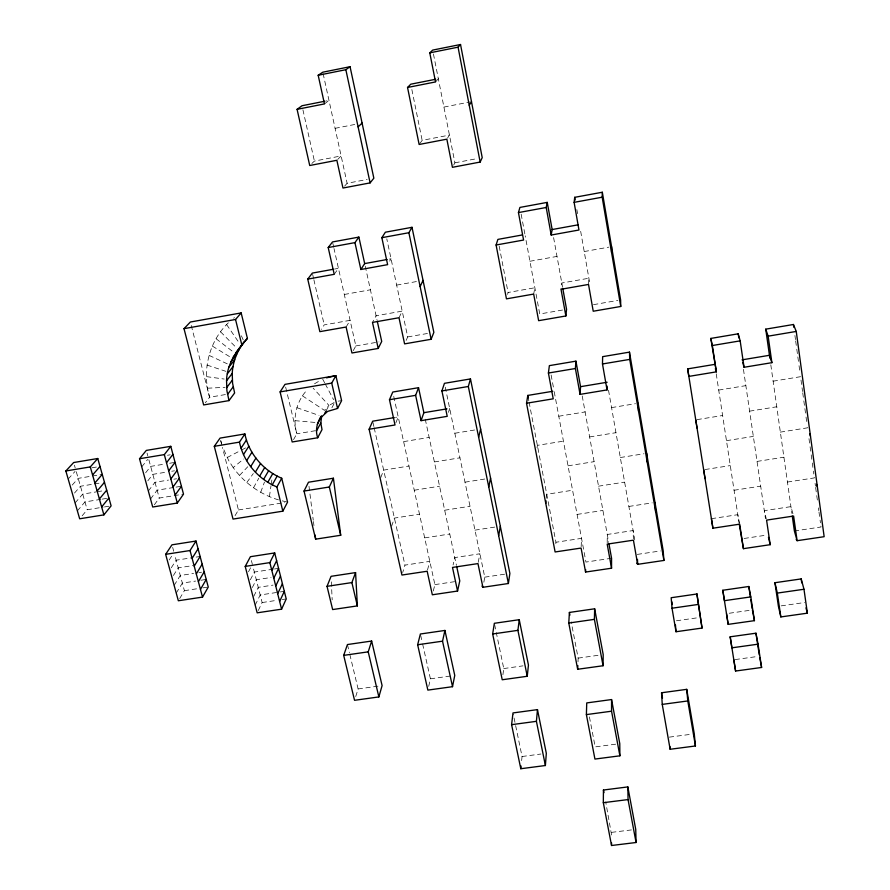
<?xml version="1.0" encoding="UTF-8"?>
<svg xmlns="http://www.w3.org/2000/svg" width="890" height="890" viewBox="0 0 890 890"><rect width="100%" height="100%" fill="white"/><g stroke="black" fill="none" stroke-linecap="round" stroke-linejoin="round"><path stroke-width="0.67" stroke-dasharray="4.45 3.34" d="M611.564 834.987L605.723 801.935M607.202 542.744L607.269 534.467L633.113 530.551L633.38 538.795M577.999 661.837L578.155 658.122L571.202 621.843M581.159 546.671L581.537 538.361L555.939 542.244L555.738 544.68M588.524 284.444L588.891 278.236L561.812 283.009L561.023 289.272M293.522 439.638L296.859 433.775C292.499 418.968 296.059 402.135 306.483 390.666M228.341 322.825C208.683 341.571 201.707 371.464 209.617 397.252L205.345 402.736M521.64 760.572L522.063 756.5L513.285 714.303M546.338 498.189L546.749 494.284L572.582 490.245M537.048 447.77L537.371 445.356L563.437 441.151M502.906 674.776L503.762 668.546L496.297 632.612M269.425 496.553L271.005 485.74M271.205 484.382L271.995 478.976M483.837 582.227L484.761 577.165L445 385.96M533.666 294.078L534.868 287.759L508.068 292.487L507.422 295.035M478.208 562.369L479.899 553.769L454.79 557.574L453.077 564.961M428.713 686.346L430.426 678.825L422.45 643.225M433.297 590.971L434.899 584.608L393.347 394.648M427.489 570.012L429.814 561.356L404.95 565.128L402.692 572.559M448.438 412.37L449.661 408.41M355.733 696.525L358.114 688.96L349.714 653.972M391.622 526.246L394.404 518.091L419.49 514.164M260.737 492.237L264.452 482.113M380.764 477.585L383.657 470.12L408.955 466.037M395.939 422.683L398.219 416.943L395.538 417.388M406.151 340.392L407.709 336.921L386.794 238.854M258.267 610.54L262.138 602.541L253.038 566.952M398.998 317.741L402.213 311.144L376.092 315.75L372.487 322.403M255.185 605.144L260.203 594.965L278.959 592.139M253.761 596.322L258.256 587.356L273.019 585.119M252.348 587.5L256.298 579.724L271.083 577.477M250.357 579.779L254.34 572.07L273.185 569.188M248.51 571.747L251.091 566.852M331.914 407.72L334.284 403.259M325.963 411.08L328.989 405.473L334.874 402.147M353.241 350.638L355.833 345.932L334.006 248.544M253.55 487.687L258.801 478.219M453.666 165.062L454.912 162.826L432.952 51.464M389.675 261.137L391.044 258.79L388.407 259.268M235.06 515.655L238.453 509.948L222.444 447.414M346.099 327.031L350.093 320.333L324.227 324.895L321.312 329.389M179.691 598.525L184.408 590.682L174.752 555.082M176.242 593.085L182.35 583.095L195.622 581.07M174.14 585.386L180.292 575.485L193.575 573.449M173.405 575.485L178.211 567.853L192.852 565.595M447.503 138.139L449.439 135.091L422.149 140.353L419.134 144.48M171.292 567.753L176.142 560.199L190.794 557.93M169.178 559.999L172.66 554.659M334.228 274.32L338.445 268.346L334.529 269.058M246.853 482.447L253.294 473.558M154.359 504.775L159.266 498.066L183.518 494.139M150.532 499.034L157.13 490.19L174.674 487.331M148.352 491.024L154.982 482.28L168.499 480.077M147.818 480.834L152.835 474.348L166.363 472.134M145.626 472.801L150.666 466.393L164.216 464.157M141.744 466.849L147.662 459.463M82.18 515.766L87.209 509.736L103.14 507.155M77.386 510.882L84.962 501.938L100.926 499.334M75.094 502.95L82.714 494.106L96.031 491.925M435.533 81.936L438.336 78.732M344.619 186.132L347.111 183.273L367.17 179.469M74.493 493.049L80.467 486.252L101.805 482.736M72.201 485.095L78.198 478.364L102.239 474.392M68.174 479.009L75.072 471.411M239.566 475.394L247.754 466.749M337.722 159.421L341.137 155.939L314.404 161.09L309.731 165.507M233.636 318.242L234.459 317.53M278.514 499.88C260.37 494.495 244.205 482.925 233.169 467.561L243.593 459.051M324.472 103.919L328.989 100.403L326.285 100.937M314.537 383.779L320.311 380.397M227.172 457.538L240.422 450.607M241.635 449.984L246.452 447.459M335.096 128.316L355.332 124.366M443.921 107.067L470.176 101.938M454.912 162.826L476.751 158.687M344.297 294.468L370.407 289.795M396.662 285.1L417.766 281.329M529.928 261.26L557.007 256.42M584.218 251.547L608.838 247.142M355.833 345.932L378.984 341.905M407.709 336.921L428.624 333.283M562.547 310.031L539.752 313.981L525.2 235.828M593.519 304.647L617.905 300.408M225.404 394.559L209.617 397.252L190.716 323.348M91.982 467.795L97.333 466.905M167.498 455.257L170.213 454.812M315.394 430.704L296.859 433.775L285.634 387.028M169.645 463.256L173.706 462.589M171.77 471.244L174.484 470.799M97.366 491.703L104.03 490.624M173.895 479.187L176.598 478.753M403.615 441.618L429.158 437.435M454.834 433.241L475.193 429.903M558.798 416.231L585.119 411.925M611.564 407.598L635.493 403.693M718.72 390.076L745.853 385.637M773.132 381.176L800.544 376.693L802.558 391.489M102.25 499.123L108.903 498.033M176.02 487.119L181.415 486.24M104.475 506.944L111.117 505.865M434.387 461.943L459.941 457.827M589.636 436.934L615.969 432.685M697.093 419.613L722.613 415.508M749.625 411.158L776.759 406.786M238.453 509.948L284.845 502.55M414.251 490.223L439.56 486.207M465.003 482.169L485.184 478.965M568.031 465.815L594.108 461.676M620.319 457.527L644.026 453.755M726.474 440.672L753.352 436.411M780.363 432.128L807.508 427.823L807.141 425.131M444.689 510.226L470.02 506.265M598.536 486.185L624.624 482.113M705.002 469.542L730.29 465.592M757.034 461.421L783.923 457.215M196.123 557.096L200.117 556.472M198.893 572.626L201.541 572.214M424.675 537.883L449.762 534.011M474.982 530.14L494.985 527.058M577.087 514.42L602.919 510.448M628.896 506.443L652.248 502.85M734.061 490.257L760.683 486.163M787.439 482.046L814.339 477.908L813.415 471.144M200.929 580.247L206.235 579.435M274.532 568.977L278.57 568.365M184.408 590.682L197.658 588.657M202.965 587.856L208.26 587.044M711.433 518.681L737.799 514.687L739.412 522.819M280.305 591.928L284.322 591.327M262.138 602.541L276.857 600.338M282.208 599.537L286.224 598.937M434.899 584.608L454.534 581.682M484.761 577.165L504.586 574.206M611.564 558.253L585.954 562.068L554.103 391.066M637.296 554.403L660.436 550.955M744.14 538.461L766.557 535.124M794.381 530.963L821.025 526.991L820.091 520.172M338.178 401.156L341.615 400.656M676.456 620.775L698.049 617.705M729.233 613.255L751.027 610.151M781.153 605.868L804.538 602.53M358.114 688.96L379.44 685.968M430.426 678.825L450.696 675.977M503.762 668.546L522.964 665.854M578.155 658.122L599.237 655.162M735.173 659.568L758.124 656.397M522.063 756.5L540.931 754.019M615.68 744.185L595.176 746.888L589.302 716.25M669.325 737.131L691.652 734.206M611.564 832.361L631.711 829.881M207.559 388.218L225.092 387.306M294.979 420.659L315.372 422.472M206.502 376.637L224.18 379.051M282.23 500.859L287.57 502.116M207.059 365.078L225.938 371.341M296.871 407.687L319.043 415.441M209.117 355.41L228.029 364.177M212.41 346.132L230.009 356.89M302.444 395.85L324.45 410.357L328.989 405.473L313.135 388.129M216.092 338.756L233.391 352.028M220.598 331.859L236.851 348.213M226.661 324.65L238.976 342.617M233.169 467.561L228.763 460.675L222.567 446.88M322.714 379.173L324.627 382.8M325.273 384.002L333.594 399.721M241.401 335.797L243.615 340.814M74.415 465.181L75.172 467.817M76.306 471.778L87.209 509.736M792.946 513.697L790.932 506.632L764.299 510.671L766.257 518.77M220.764 440.684L221.465 443.276M147.05 453.077L147.773 455.747M148.864 459.741L159.266 498.066M172.66 547.383L173.706 551.244M220.742 440.761L222.111 446.079M251.392 560.544L252.382 564.394M347.445 644.549L349.392 652.626M312.646 274.409L313.558 278.392M313.87 279.727L324.227 324.895M302.911 109.793L314.404 161.09M332.827 243.27L333.717 247.231M372.988 422.505L373.878 426.477M374.178 427.801L404.95 565.128M420.67 635.315L422.149 641.913M323.103 73.525L347.111 183.273M365.245 266.199L376.971 319.799M425.264 419.201L456.448 565.35M494.629 624.624L496.019 631.277M411.859 89.545L422.149 140.353M499.19 246.207L508.068 292.487M528.315 398.13L528.838 400.823M529.094 402.18L555.939 542.244M521.162 214.19L524.944 234.482M551.121 375.002L553.858 389.72M553.602 237.608L562.524 286.958M582.227 395.972L608.693 542.388M576.865 209.595L577.577 213.678M580.669 231.322L589.814 283.521M608.526 390.265L634.737 539.83M716.239 373.845L739.034 522.741M743.45 369.35L765.489 518.748M770.807 364.833L791.889 513.385M794.926 335.486L795.482 339.602M795.671 340.981L796.606 347.845M796.795 349.214L798.853 364.333M799.042 365.701L799.977 372.565M802.736 392.835L803.659 399.566M803.837 400.912L805.862 415.708M806.04 417.054L806.952 423.785M808.988 438.648L809.911 445.423M810.089 446.769L811.013 453.544M811.202 454.89L812.125 461.665M812.303 463.011L813.226 469.786M815.073 483.359L815.451 486.085M815.64 487.453L816.564 494.273M816.753 495.63L817.676 502.45M818.422 507.901L818.789 510.626M818.978 511.995L819.913 518.814M308.997 486.296L313.258 520.183M313.436 521.54L313.947 525.601M331.336 581.86L332.181 599.871"/><path stroke-width="1.33" d="M552.79 391.277L527.803 395.427L526.524 403.237L555.115 551.967L581.092 548.062L585.576 572.059L611.552 568.209L611.564 558.253L608.938 543.712M611.552 845.5L603.32 802.691L603.442 790.02L627.839 786.916L635.738 829.391L636.072 842.507L611.552 845.5L611.552 842.875M619.885 755.821L611.552 711.21L611.564 699.551L586.744 702.922L586.388 714.603L594.932 759.07L619.885 755.821L619.774 743.651L611.564 699.551M611.552 252.415L611.564 246.652M226.549 380.798L226.917 390.766L228.997 400.611L203.643 404.939L184.008 328.666L190.371 322.013L241.157 312.924L247.42 338.434C236.662 350.193 226.805 364.188 226.549 380.798L232.223 373.422C232.891 360.428 238.32 347.756 247.42 338.434M232.223 373.422L232.579 383.256L234.615 392.98L228.997 400.611M526.524 403.237L553.224 398.82L548.407 373.043L549.375 365.634L575.941 361.151L575.385 368.516L580.069 394.381L607.047 389.92L607.08 386.093M603.064 665.742L603.198 654.606L594.654 608.793L569.4 612.442L568.777 623.044L577.666 669.269L603.064 665.742L594.398 619.362L594.654 608.793M607.047 389.92L602.486 363.966L602.641 356.656L629.475 352.128L663.161 550.554L663.907 560.444L637.663 564.338L636.75 563.125M565.862 315.972L561.023 289.272L588.524 284.444L593.23 311.233L620.742 306.472L602.174 197.202L602.33 192.24L574.706 197.324L574.117 202.353L578.967 230.009L551.199 235.038L546.204 207.481L547.239 202.386L519.905 207.426L518.447 212.588L523.576 240.044L496.097 245.017L506.455 298.862L533.666 294.078L538.639 320.678L565.862 315.972L566.563 309.331L562.758 288.271M585.576 572.059L585.665 569.567M577.666 669.269L577.832 665.553M320.155 418.255L327.598 411.414L337.566 408.443L341.615 400.656L335.875 375.658L285 384.358L280.105 391.9L292.187 441.974L317.708 437.758C315.004 430.371 317.085 422.305 321.379 415.997M317.708 437.758L322.013 429.603L320.812 422.961L321.646 416.353L317.318 424.341M580.069 394.381L580.547 386.672L575.941 361.151M545.392 765.522L546.315 753.307L537.471 709.619L512.996 712.935L511.594 724.671L520.795 768.726L545.392 765.522L536.414 721.334L537.471 709.619M520.795 768.726L521.073 766.012M527.247 676.278L528.449 665.086L519.248 619.696L494.351 623.3L492.659 633.98L502.227 679.76L527.247 676.278L517.913 630.354L519.248 619.696M545.781 503.395L546.059 500.792M481.98 586.098L482.914 587.289L508.39 583.506L509.881 573.427L470.476 378.929L444.444 383.323L441.907 390.921L447.225 416.342L421.059 420.67L415.63 395.338L418.545 387.684L392.768 392.034L389.475 399.721L395.026 424.975L369.116 429.258L401.946 575.04L427.167 571.247L432.34 594.787L457.56 591.049L459.774 580.903L456.726 566.641M551.199 235.038L552.145 229.542L547.239 202.386M498.678 535.724L500.325 526.235M452.521 686.68L454.757 675.41L444.922 630.443L420.38 634.003L417.644 644.749L427.856 690.106L452.521 686.68L442.53 641.178L444.922 630.443M488.766 486.986L490.568 478.108M478.653 437.246L480.622 429.024M508.39 583.506L468.329 386.483L470.476 378.929M378.862 696.926L382.099 685.6L371.642 641.045L347.445 644.549L343.696 655.374L354.543 700.308L378.862 696.926L368.226 651.847L371.642 641.045M496.097 245.017L497.888 239.399L522.241 234.971M421.059 420.67L423.874 412.682L418.545 387.684M357.38 605.901L351.884 582.583L355.577 572.604L331.069 576.319L327.031 586.332L332.649 609.561L357.38 605.901L355.577 572.604M333.227 269.292L312.346 273.085L307.74 279.115L319.855 331.647L346.099 327.031L351.951 352.985L378.205 348.446L372.487 322.403L398.998 317.741L404.594 343.874L431.127 339.279L433.853 332.382L412.003 227.306L385.37 232.212L381.843 237.686L387.628 264.653L360.862 269.503L354.954 242.625L358.881 237.096L364.678 263.585L360.862 269.503M369.116 429.258L372.688 421.181L394.192 417.621M281.585 609.183L286.224 598.937L274.699 552.935L250.413 556.695L245.217 566.407L257.166 612.821L281.585 609.183L269.848 562.614L274.699 552.935M279.638 601.484L284.322 591.327M340.714 535.268L329.322 486.997L333.416 478.208L308.485 482.224L304.035 491.058L315.65 539.162L340.714 535.268L333.416 478.208M480.155 162.058L482.213 157.641L460.531 44.5L432.685 50.096L429.781 52.855L435.533 81.936L407.542 87.476L419.134 144.48L446.847 139.163L452.42 167.309L480.155 162.058L458.061 47.17L460.531 44.5M277.691 593.764L282.408 583.695M420.125 286.558L423.039 280.383M275.744 586.009L280.495 576.041M273.786 578.244L278.57 568.365M271.817 570.446L276.634 560.655M378.205 348.446L381.71 341.437L377.271 321.156M282.842 511.172L287.57 502.116L281.718 478.242C263.329 470.465 248.822 453.655 244.884 433.953L220.064 438.103L214.301 446.313L233.024 519.081L282.842 511.172L276.879 487.008L281.718 478.242M316.484 431.027L320.812 422.961M324.761 413.316L325.963 411.08M337.566 408.443L331.725 383.101L335.875 375.658L326.563 377.849M244.884 433.953L239.466 442.13C243.17 460.397 255.808 476.272 272.251 484.816L277.157 476.083M267.812 482.269L272.785 473.569M202.519 597.101L208.26 587.044L196.011 541.042L171.959 544.825L165.651 554.337L178.345 600.761L202.519 597.101L190.037 550.532L196.011 541.042M431.127 339.279L408.877 232.724L412.003 227.306M200.45 589.402L206.235 579.435M263.585 479.387L268.624 470.732M198.381 581.682L204.199 571.814M259.602 476.183L264.697 467.573M196.301 573.928L202.163 564.149M255.374 472.112L260.536 463.557M194.22 566.151L200.117 556.472M250.702 466.605L255.931 458.116M192.129 558.353L198.07 548.774M246.641 460.664L251.937 452.242M469.23 105.242L471.489 101.683M243.515 454.534L248.866 446.202M241.079 448.159L246.463 439.916M177.31 503.05L183.518 494.139L170.791 446.324L146.327 450.407L139.519 458.739L152.713 507.011L177.31 503.05L164.327 454.612L170.791 446.324M175.163 495.04L181.415 486.24M173.005 487.008L179.302 478.308M170.847 478.954L177.188 470.354M227.529 394.437L233.18 386.883M168.677 470.866L175.063 462.366M226.661 387.628L232.335 380.164M166.508 462.755L172.927 454.356M307.74 279.115L334.228 274.32L328.199 247.542L332.526 241.946L358.881 237.096M227.395 373.789L233.069 366.513M229.042 366.958L234.704 359.76M230.988 361.629L236.629 354.509M233.158 357.202L238.765 350.148M241.012 346.043L244.172 342.072M235.705 352.996L241.279 345.988M370.107 182.895L373.845 178.2L350.059 66.706L322.814 72.19L318.175 75.261L324.472 103.919L297.082 109.337L309.731 165.507L336.865 160.289L342.962 188.035L370.107 182.895L345.854 69.709L350.059 66.706M103.896 514.876L111.117 505.865L97.766 458.506L73.659 462.533L65.849 470.977L79.666 518.781L103.896 514.876L90.29 466.916L97.766 458.506M101.649 506.944L108.903 498.033M99.391 499.001L106.689 490.179M97.121 491.013L104.475 482.302M94.852 483.014L102.239 474.392M184.008 328.666L235.538 319.477L241.157 312.924M92.571 474.982L100.003 466.471M407.542 87.476L410.78 84.194L435.711 79.254M358.114 126.914L362.085 123.054M297.082 109.337L302.01 105.743L324.939 101.204M318.175 75.261L345.854 69.709M429.781 52.855L458.061 47.17M328.199 247.542L354.954 242.625M381.843 237.686L408.877 232.724M518.447 212.588L546.204 207.481M574.117 202.353L602.174 197.202M364.678 263.585L387.094 259.513M552.145 229.542L578.122 224.825M280.105 391.9L331.725 383.101M714.792 364.377L687.67 368.883L688.827 376.403L716.372 371.853L710.821 338.423L738.211 333.806L740.169 340.859L744.062 367.27L771.886 362.675L768.137 336.164L765.745 329.155L793.424 324.494L796.25 331.436L824.151 536.692L797.106 540.697L796.205 539.462M389.475 399.721L415.63 395.338M441.907 390.921L468.329 386.483M548.407 373.043L575.385 368.516M602.486 363.966L629.742 359.393L629.475 352.128M710.821 338.423L712.345 345.52L740.169 340.859M768.137 336.164L796.25 331.436M65.849 470.977L90.29 466.916M139.519 458.739L164.327 454.612M214.301 446.313L239.466 442.13M423.874 412.682L446.947 408.855M580.547 386.672L607.125 382.255M742.049 359.849L769.461 355.299L771.886 362.675M304.035 491.058L329.322 486.997M165.651 554.337L190.037 550.532M245.217 566.407L269.848 562.614M327.031 586.332L351.884 582.583M687.67 368.883L712.912 528.204L739.679 524.166L743.428 548.663L770.195 544.691L766.579 520.116L793.613 516.044L797.106 540.697L794.381 530.963L792.278 516.089M696.915 593.997L671.171 597.724L672.028 608.215L676.022 631.744L702.032 628.062L696.915 593.997L702.032 628.062M722.791 590.259L748.802 586.499L750.804 596.901L754.442 620.653L728.176 624.368L722.791 590.259L724.415 600.683L750.804 596.901M774.934 582.716L801.189 578.912L803.981 589.258L807.375 613.177L780.841 616.926L778.405 606.257L774.934 582.716L777.326 593.085L780.841 616.926M343.696 655.374L368.226 651.847M417.644 644.749L442.53 641.178M492.659 633.98L517.913 630.354M568.777 623.044L594.398 619.362M672.028 608.215L698.16 604.455M777.326 593.085L803.981 589.258M730.178 636.806L755.955 633.202L758.046 644.182L761.606 667.467L735.585 671.038L730.178 636.806L731.892 647.82L758.046 644.182M661.548 692.765L686.724 689.35L694.278 733.861L695.435 745.976L670.137 749.269L662.249 704.39L661.548 692.765L662.494 698.149M511.594 724.671L536.414 721.334M586.388 714.603L611.552 711.21M662.249 704.39L687.792 700.953L686.724 689.35M603.32 802.691L628.051 799.576L627.839 786.916M272.251 484.816L276.879 487.008M809.644 433.808L810.49 436.2M816.519 484.371L817.387 486.964M742.716 362.33L744.062 367.27M805.962 607.859L807.375 613.177M235.538 319.477L241.924 345.342M768.459 537.36L770.195 544.691M457.56 591.049L452.498 567.431L477.963 563.593L482.914 587.289M743.428 548.663L739.245 524.088M752.395 609.962L754.442 620.653M527.803 395.427L528.315 398.13M569.4 612.442L569.912 615.135M603.442 790.02L603.954 792.667M759.715 657.465L761.606 667.467M628.051 799.576L636.072 842.507M611.552 568.209L607.191 544.124L633.424 540.174L637.663 564.338L637.485 559.376M574.706 197.324L575.185 200.05M602.33 192.24L620.619 299.941L620.742 306.472M671.861 601.829L672.328 604.555M629.742 359.393L663.907 560.444M687.792 700.953L695.435 745.976M733.827 659.746L735.585 671.038M726.507 613.644L728.176 624.368M711.433 518.681L712.912 528.204M703.678 469.753L705.047 478.642M715.415 368.438L715.827 371.141M748.802 586.499L750.392 596.923M750.793 599.526L752.195 608.66M755.955 633.202L759.27 654.862M695.758 419.835L697.026 428.046M712.345 345.52L716.372 371.853M738.211 333.806L738.811 337.911M765.745 329.155L769.839 358.025M801.189 578.912L801.745 582.85M793.424 324.494L793.802 327.242M315.138 535.09L315.65 539.162M675.454 625.002L676.022 631.744M654.984 502.427L655.63 511.717M669.959 746.577L670.137 749.269M646.652 453.344L647.175 461.977M638.152 403.248L638.542 411.213"/></g></svg>
